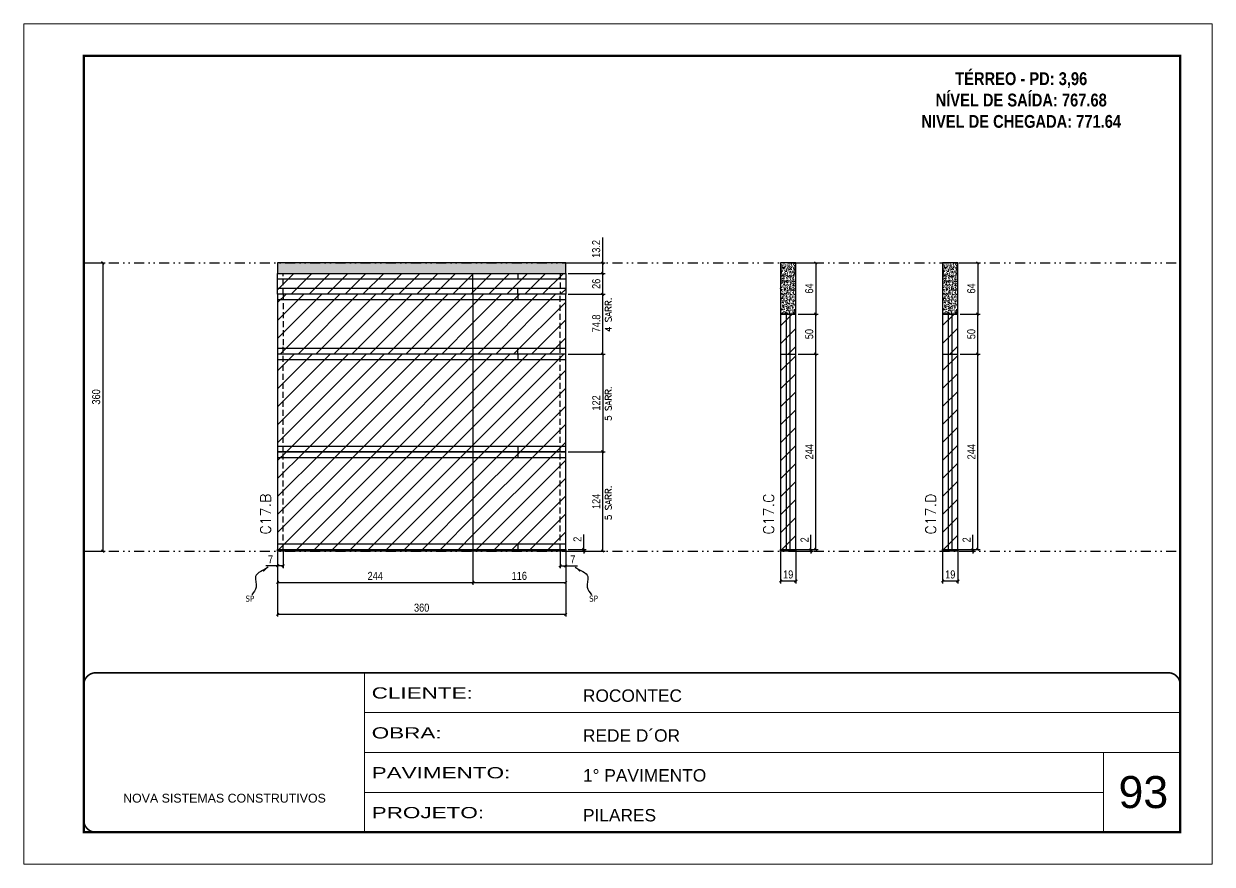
# Model space of a CAD drawing. Extents: x 2949 to 9203, y -16089 to 12527.
# Drawn here: x 2949 to 4434, y -14940 to -13890 of the extents above; entities that cross this region are included whole.
import ezdxf

# ---------------------------------------------------------------- set-up
doc = ezdxf.new("R2010")
doc.units = 0
for name, pattern in [('CONTINUO', [0]), ('DASHED', [0.75, 0.5, -0.25]), ('DIVIDE2', [0.625, 0.25, -0.125, 0, -0.125, 0, -0.125]), ('HIDDEN', [0.375, 0.25, -0.125])]:
    doc.linetypes.add(name, pattern=pattern)
for name, color, linetype, lineweight in [('CARIMBO', 255, 'Continuous', 9), ('Folhas', 255, 'Continuous', 9), ('Hachura', 251, 'Continuous', 9), ('SARRAFO DE PRESSAO', 251, 'DASHED', 9), ('Texto Seção', 7, 'Continuous', 15)]:
    doc.layers.add(name, color=color, linetype=linetype, lineweight=lineweight)
for name, color, linetype in [('COTA', 241, 'Continuous'), ('cotas', 4, 'Continuous'), ('NOMENCLATURA', 7, 'Continuous'), ('Nível', 160, 'Continuous'), ('Painéis', 200, 'Continuous'), ('SARR_2.2x7', 40, 'Continuous'), ('Sarrafo de Pressão', 42, 'HIDDEN'), ('texto', 7, 'Continuous')]:
    doc.layers.add(name, color=color, linetype=linetype)
doc.styles.add('ARIAL', font='arial.ttf')
doc.styles.add('COTA TECNICA', font='techl___.ttf', dxfattribs={"height": 10})
doc.styles.add('COTA TECNICA-50', font='techl___.ttf', dxfattribs={"height": 10})
doc.styles.add('REGUA-120', font='ROMANS.shx', dxfattribs={"height": 15})
doc.styles.add('ROMANC', font='techb___.ttf', dxfattribs={"height": 2.5})
doc.styles.add('ROMANS', font='romans.shx')
doc.styles.get("Standard").update_dxf_attribs({"font": 'arial.ttf'})
doc.styles.add('Tecnologia', font='')
doc.styles.get('Tecnologia').set_extended_font_data('Forgotten Futurist')
doc.dimstyles.new('COTA PAINEL-50', dxfattribs={"dimtxt": 10, "dimasz": 3, "dimexe": 3, "dimexo": 3, "dimgap": 3, "dimtad": 1, "dimdec": 1, "dimzin": 12, "dimdsep": 46, "dimtxsty": 'COTA TECNICA-50', "dimblk1": 'OBLIQUE', "dimblk2": 'OBLIQUE', "dimsah": 1, "dimcen": 0.9, "dimclrd": 4, "dimclre": 4, "dimclrt": 240, "dimadec": 1, "dimazin": 3, "dimtfac": 1, "dimtdec": 1, "dimtmove": 0, "dimatfit": 3, "dimfxl": 1, "dimtolj": 1, "dimtzin": 12, "dimarcsym": 0})
doc.dimstyles.new('PAINEL', dxfattribs={"dimtxt": 10, "dimasz": 3, "dimexe": 3, "dimexo": 3, "dimgap": 3, "dimtad": 1, "dimdec": 1, "dimzin": 12, "dimdsep": 46, "dimtxsty": 'COTA TECNICA', "dimblk1": 'OBLIQUE', "dimblk2": 'OBLIQUE', "dimsah": 1, "dimcen": 0.9, "dimclrd": 4, "dimclre": 4, "dimclrt": 240, "dimadec": 1, "dimazin": 3, "dimtfac": 1, "dimtdec": 1, "dimtmove": 0, "dimatfit": 3, "dimfxl": 1, "dimtolj": 1, "dimtzin": 12, "dimarcsym": 0})
doc.dimstyles.get("Standard").update_dxf_attribs({"dimtxt": 0.18, "dimasz": 0.18, "dimexe": 0.18, "dimexo": 0.0625, "dimgap": 0.09, "dimtad": 0, "dimtih": 1, "dimtoh": 1, "dimdec": 4, "dimzin": 0, "dimdsep": 46, "dimtxsty": 'Standard', "dimcen": 0.09, "dimadec": 0, "dimazin": 0, "dimtfac": 1, "dimtdec": 4, "dimtofl": 0, "dimtmove": 0, "dimatfit": 3, "dimfxl": 1, "dimtolj": 1, "dimtzin": 0, "dimarcsym": 0})
pattern_1 = [(45, (846.75, -3973.77), (-11.22532, 11.22532), [])]
pattern_2 = [(45, (-127656.967, -36496.372), (-11.2253202, 11.2253202), [])]

# ---------------------------------------------------------------- blocks, each defined once
blk = doc.blocks.new('9999999999')
at = {"color": 30, "linetype": 'CONTINUO'}
for p, q in [((98564.6, 34230.2), (98564.6, 34429.4)), ((98564.6, 34379.6), (99584, 34379.6)), ((98564.6, 34329.8), (99488, 34329.8)), ((99584, 34329.8), (99488, 34329.8)), ((99488, 34329.8), (99488, 34230.2)), ((98564.6, 34280), (99488, 34280))]:
    blk.add_line(p, q, dxfattribs=at)
at = {"color": 30, "linetype": 'CONTINUO', "const_width": 2}
blk.add_lwpolyline([(99584, 34230.2), (99584, 34414.4, 0.414214), (99569, 34429.4), (98229, 34429.4, 0.414214), (98214, 34414.4), (98214, 34245.2, 0.414214), (98229, 34230.2), (99584, 34230.2)], format="xyb", dxfattribs=at)
at = {"layer": 'Folhas'}
blk.add_lwpolyline([(98139, 34190.2), (99624, 34190.2), (99624, 35240.2), (98139, 35240.2)], close=True, dxfattribs=at)
at = {"layer": 'Folhas', "color": 30, "const_width": 3}
blk.add_lwpolyline([(98214, 34230.2), (99584, 34230.2), (99584, 35200.2), (98214, 35200.2)], close=True, dxfattribs=at)
at = {"color": 7, "linetype": 'Continuous', "ltscale": 5, "style": 'ARIAL'}
for s, height, p in [('ROCONTEC', 15.48, (98837.7, 34393.1)), ('REDE D´OR', 15.48, (98837.7, 34343.3)), ('1° PAVIMENTO', 15.483, (98837.7, 34293.5)), ('NOVA SISTEMAS CONSTRUTIVOS', 11.059, (98263.2, 34267.2)), ('PILARES', 15.48, (98837.7, 34243.7))]:
    blk.add_text(s, height=height, dxfattribs=at).set_placement(p)
at = {"layer": 'Folhas', "color": 7, "style": 'Tecnologia', "width": 1.5}
for s, p in [('CLIENTE:', (98573.7, 34397.2)), ('OBRA:', (98573.7, 34347.3)), ('PAVIMENTO:', (98573.7, 34297.5)), ('PROJETO:', (98573.7, 34247.7))]:
    blk.add_text(s, height=14, dxfattribs=at).set_placement(p)
blk = doc.blocks.new('_Oblique')
at = {"color": 0, "linetype": 'ByBlock', "lineweight": -2}
blk.add_line((-0.5, -0.5), (0.5, 0.5), dxfattribs=at)
blk = doc.blocks.new('*D3303')
at = {"layer": 'cotas', "color": 4, "linetype": 'ByBlock', "lineweight": -2, "transparency": 16777216}
for p, q in [((3027, -14189.2), (3050.8, -14189.2)), ((3047.8, -14189.2), (3047.8, -14549.2)), ((3027, -14549.2), (3050.8, -14549.2))]:
    blk.add_line(p, q, dxfattribs=at)
at = {"layer": 'Defpoints', "color": 0, "linetype": 'ByBlock', "transparency": 16777216}
for p in [(3024, -14189.2), (3024, -14549.2), (3047.8, -14549.2)]:
    blk.add_point(p, dxfattribs=at)
at = {"layer": 'cotas', "color": 4, "linetype": 'ByBlock', "lineweight": -2, "transparency": 16777216, "xscale": 3, "yscale": 3, "zscale": 3}
for p, rotation in [((3047.8, -14189.2), 90), ((3047.8, -14549.2), 270)]:
    blk.add_blockref('_Oblique', p, dxfattribs=dict(at, rotation=rotation))
at = {"layer": 'cotas', "color": 240, "linetype": 'ByBlock', "transparency": 16777216, "insert": (3039.5, -14356.7), "char_height": 10, "attachment_point": 5, "rotation": 90, "style": 'COTA TECNICA'}
blk.add_mtext('\\A1;360', dxfattribs=at)
blk = doc.blocks.new('*D3253')
at = {"layer": 'COTA', "color": 4, "lineweight": -2, "transparency": 16777216}
for p, q in [((3266.2, -14550.2), (3266.2, -14631.2)), ((3626.2, -14550.2), (3626.2, -14631.2)), ((3266.2, -14628.2), (3626.2, -14628.2))]:
    blk.add_line(p, q, dxfattribs=at)
at = {"layer": 'Defpoints', "color": 0, "transparency": 16777216}
for p in [(3266.2, -14547.2), (3626.2, -14547.2), (3626.2, -14628.2)]:
    blk.add_point(p, dxfattribs=at)
at = {"layer": 'COTA', "color": 4, "lineweight": -2, "transparency": 16777216, "xscale": 3, "yscale": 3, "zscale": 3, "rotation": 180}
blk.add_blockref('_Oblique', (3266.2, -14628.2), dxfattribs=at)
at = {"layer": 'COTA', "color": 4, "lineweight": -2, "transparency": 16777216, "xscale": 3, "yscale": 3, "zscale": 3}
blk.add_blockref('_Oblique', (3626.2, -14628.2), dxfattribs=at)
at = {"layer": 'COTA', "color": 240, "transparency": 16777216, "insert": (3446.2, -14620), "char_height": 10, "attachment_point": 5, "style": 'COTA TECNICA'}
blk.add_mtext('\\A1;360', dxfattribs=at)
blk = doc.blocks.new('*D3254')
at = {"layer": 'COTA', "color": 4, "lineweight": -2, "transparency": 16777216}
for p, q in [((3629.2, -14228.4), (3675.5, -14228.4)), ((3672.5, -14303.2), (3672.5, -14228.4)), ((3629.2, -14303.2), (3675.5, -14303.2))]:
    blk.add_line(p, q, dxfattribs=at)
at = {"layer": 'Defpoints', "color": 0, "transparency": 16777216}
for p in [(3626.2, -14228.4), (3672.5, -14228.4), (3626.2, -14303.2)]:
    blk.add_point(p, dxfattribs=at)
at = {"layer": 'COTA', "color": 4, "lineweight": -2, "transparency": 16777216, "xscale": 3, "yscale": 3, "zscale": 3}
for p, rotation in [((3672.5, -14228.4), 90), ((3672.5, -14303.2), 270)]:
    blk.add_blockref('_Oblique', p, dxfattribs=dict(at, rotation=rotation))
at = {"layer": 'COTA', "color": 240, "transparency": 16777216, "insert": (3664.4, -14264.9), "char_height": 10, "attachment_point": 5, "rotation": 90, "style": 'COTA TECNICA'}
blk.add_mtext('\\A1;74.8', dxfattribs=at)
blk = doc.blocks.new('*D3255')
at = {"layer": 'COTA', "color": 4, "lineweight": -2, "transparency": 16777216}
for p, q in [((3266.2, -14552.2), (3266.2, -14570.7)), ((3273.2, -14550.2), (3273.2, -14570.7)), ((3266.2, -14567.7), (3251.5, -14567.7)), ((3273.2, -14567.7), (3266.2, -14567.7))]:
    blk.add_line(p, q, dxfattribs=at)
at = {"layer": 'Defpoints', "color": 0, "transparency": 16777216}
for p in [(3266.2, -14549.2), (3273.2, -14547.2), (3266.2, -14567.7)]:
    blk.add_point(p, dxfattribs=at)
at = {"layer": 'COTA', "color": 4, "lineweight": -2, "transparency": 16777216, "xscale": 3, "yscale": 3, "zscale": 3, "rotation": 180}
blk.add_blockref('_Oblique', (3266.2, -14567.7), dxfattribs=at)
at = {"layer": 'COTA', "color": 4, "lineweight": -2, "transparency": 16777216, "xscale": 3, "yscale": 3, "zscale": 3}
blk.add_blockref('_Oblique', (3273.2, -14567.7), dxfattribs=at)
at = {"layer": 'COTA', "color": 240, "transparency": 16777216, "insert": (3257.4, -14559.6), "char_height": 10, "attachment_point": 5, "style": 'COTA TECNICA-50'}
blk.add_mtext('\\A1;7', dxfattribs=at)
blk = doc.blocks.new('*D3256')
at = {"layer": 'COTA', "color": 4, "lineweight": -2, "transparency": 16777216}
for p, q in [((3619.2, -14550.2), (3619.2, -14570.7)), ((3626.2, -14552.2), (3626.2, -14570.7)), ((3619.2, -14567.7), (3626.2, -14567.7)), ((3626.2, -14567.7), (3641, -14567.7))]:
    blk.add_line(p, q, dxfattribs=at)
at = {"layer": 'Defpoints', "color": 0, "transparency": 16777216}
for p in [(3619.2, -14547.2), (3626.2, -14549.2), (3626.2, -14567.7)]:
    blk.add_point(p, dxfattribs=at)
at = {"layer": 'COTA', "color": 4, "lineweight": -2, "transparency": 16777216, "xscale": 3, "yscale": 3, "zscale": 3, "rotation": 180}
blk.add_blockref('_Oblique', (3619.2, -14567.7), dxfattribs=at)
at = {"layer": 'COTA', "color": 4, "lineweight": -2, "transparency": 16777216, "xscale": 3, "yscale": 3, "zscale": 3}
blk.add_blockref('_Oblique', (3626.2, -14567.7), dxfattribs=at)
at = {"layer": 'COTA', "color": 240, "transparency": 16777216, "insert": (3635.1, -14559.6), "char_height": 10, "attachment_point": 5, "style": 'COTA TECNICA-50'}
blk.add_mtext('\\A1;7', dxfattribs=at)
blk = doc.blocks.new('*D3257')
at = {"layer": 'COTA', "color": 4, "lineweight": -2, "transparency": 16777216}
for p, q in [((3629.2, -14425.2), (3675.5, -14425.2)), ((3672.5, -14549.2), (3672.5, -14425.2)), ((3629.2, -14549.2), (3675.5, -14549.2))]:
    blk.add_line(p, q, dxfattribs=at)
at = {"layer": 'Defpoints', "color": 0, "transparency": 16777216}
for p in [(3626.2, -14425.2), (3672.5, -14425.2), (3626.2, -14549.2)]:
    blk.add_point(p, dxfattribs=at)
at = {"layer": 'COTA', "color": 4, "lineweight": -2, "transparency": 16777216, "xscale": 3, "yscale": 3, "zscale": 3}
for p, rotation in [((3672.5, -14425.2), 90), ((3672.5, -14549.2), 270)]:
    blk.add_blockref('_Oblique', p, dxfattribs=dict(at, rotation=rotation))
at = {"layer": 'COTA', "color": 240, "transparency": 16777216, "insert": (3664.4, -14487.2), "char_height": 10, "attachment_point": 5, "rotation": 90, "style": 'COTA TECNICA-50'}
blk.add_mtext('\\A1;124', dxfattribs=at)
blk = doc.blocks.new('*D3258')
at = {"layer": 'COTA', "color": 4, "lineweight": -2, "transparency": 16777216}
for p, q in [((3648.8, -14547.2), (3648.8, -14528.4)), ((3629.2, -14547.2), (3651.8, -14547.2)), ((3629.2, -14549.2), (3651.8, -14549.2)), ((3648.8, -14549.2), (3648.8, -14547.2)), ((3648.8, -14549.2), (3648.8, -14552.2))]:
    blk.add_line(p, q, dxfattribs=at)
at = {"layer": 'Defpoints', "color": 0, "transparency": 16777216}
for p in [(3626.2, -14547.2), (3626.2, -14549.2), (3648.8, -14549.2)]:
    blk.add_point(p, dxfattribs=at)
at = {"layer": 'COTA', "color": 4, "lineweight": -2, "transparency": 16777216, "xscale": 3, "yscale": 3, "zscale": 3}
for p, rotation in [((3648.8, -14547.2), 270), ((3648.8, -14549.2), 90)]:
    blk.add_blockref('_Oblique', p, dxfattribs=dict(at, rotation=rotation))
at = {"layer": 'COTA', "color": 240, "transparency": 16777216, "insert": (3640.8, -14534.5), "char_height": 10, "attachment_point": 5, "rotation": 90, "style": 'COTA TECNICA-50'}
blk.add_mtext('\\A1;2', dxfattribs=at)
blk = doc.blocks.new('*D3259')
at = {"layer": 'COTA', "color": 4, "linetype": 'ByBlock', "lineweight": -2, "transparency": 16777216}
for p, q in [((3629.2, -14303.2), (3675.5, -14303.2)), ((3672.5, -14303.2), (3672.5, -14425.2)), ((3629.2, -14425.2), (3675.5, -14425.2))]:
    blk.add_line(p, q, dxfattribs=at)
at = {"layer": 'Defpoints', "color": 0, "linetype": 'ByBlock', "transparency": 16777216}
for p in [(3626.2, -14303.2), (3626.2, -14425.2), (3672.5, -14425.2)]:
    blk.add_point(p, dxfattribs=at)
at = {"layer": 'COTA', "color": 4, "linetype": 'ByBlock', "lineweight": -2, "transparency": 16777216, "xscale": 3, "yscale": 3, "zscale": 3}
for p, rotation in [((3672.5, -14303.2), 90), ((3672.5, -14425.2), 270)]:
    blk.add_blockref('_Oblique', p, dxfattribs=dict(at, rotation=rotation))
at = {"layer": 'COTA', "color": 240, "linetype": 'ByBlock', "transparency": 16777216, "insert": (3664.4, -14364.2), "char_height": 10, "attachment_point": 5, "rotation": 90, "style": 'COTA TECNICA'}
blk.add_mtext('\\A1;122', dxfattribs=at)
blk = doc.blocks.new('*D3260')
at = {"layer": 'COTA', "color": 4, "linetype": 'ByBlock', "lineweight": -2, "transparency": 16777216}
for p, q in [((3266.2, -14552.2), (3266.2, -14591.4)), ((3510.2, -14550.2), (3510.2, -14591.4)), ((3266.2, -14588.4), (3510.2, -14588.4))]:
    blk.add_line(p, q, dxfattribs=at)
at = {"layer": 'Defpoints', "color": 0, "linetype": 'ByBlock', "transparency": 16777216}
for p in [(3266.2, -14549.2), (3510.2, -14547.2), (3510.2, -14588.4)]:
    blk.add_point(p, dxfattribs=at)
at = {"layer": 'COTA', "color": 4, "linetype": 'ByBlock', "lineweight": -2, "transparency": 16777216, "xscale": 3, "yscale": 3, "zscale": 3, "rotation": 180}
blk.add_blockref('_Oblique', (3266.2, -14588.4), dxfattribs=at)
at = {"layer": 'COTA', "color": 4, "linetype": 'ByBlock', "lineweight": -2, "transparency": 16777216, "xscale": 3, "yscale": 3, "zscale": 3}
blk.add_blockref('_Oblique', (3510.2, -14588.4), dxfattribs=at)
at = {"layer": 'COTA', "color": 240, "linetype": 'ByBlock', "transparency": 16777216, "insert": (3388.2, -14580.3), "char_height": 10, "attachment_point": 5, "style": 'COTA TECNICA'}
blk.add_mtext('\\A1;244', dxfattribs=at)
blk = doc.blocks.new('*D3261')
at = {"layer": 'COTA', "color": 4, "linetype": 'ByBlock', "lineweight": -2, "transparency": 16777216}
for p, q in [((3510.2, -14550.2), (3510.2, -14591.4)), ((3626.2, -14552.2), (3626.2, -14591.4)), ((3510.2, -14588.4), (3626.2, -14588.4))]:
    blk.add_line(p, q, dxfattribs=at)
at = {"layer": 'Defpoints', "color": 0, "linetype": 'ByBlock', "transparency": 16777216}
for p in [(3510.2, -14547.2), (3626.2, -14549.2), (3626.2, -14588.4)]:
    blk.add_point(p, dxfattribs=at)
at = {"layer": 'COTA', "color": 4, "linetype": 'ByBlock', "lineweight": -2, "transparency": 16777216, "xscale": 3, "yscale": 3, "zscale": 3, "rotation": 180}
blk.add_blockref('_Oblique', (3510.2, -14588.4), dxfattribs=at)
at = {"layer": 'COTA', "color": 4, "linetype": 'ByBlock', "lineweight": -2, "transparency": 16777216, "xscale": 3, "yscale": 3, "zscale": 3}
blk.add_blockref('_Oblique', (3626.2, -14588.4), dxfattribs=at)
at = {"layer": 'COTA', "color": 240, "linetype": 'ByBlock', "transparency": 16777216, "insert": (3568.2, -14580.3), "char_height": 10, "attachment_point": 5, "style": 'COTA TECNICA'}
blk.add_mtext('\\A1;116', dxfattribs=at)
blk = doc.blocks.new('*D3262')
at = {"layer": 'COTA', "color": 4, "lineweight": -2, "transparency": 16777216}
for p, q in [((3894.7, -14550.2), (3894.7, -14589.6)), ((3913.7, -14550.2), (3913.7, -14589.6)), ((3894.7, -14586.6), (3913.7, -14586.6))]:
    blk.add_line(p, q, dxfattribs=at)
at = {"layer": 'Defpoints', "color": 0, "transparency": 16777216}
for p in [(3894.7, -14547.2), (3913.7, -14547.2), (3913.7, -14586.6)]:
    blk.add_point(p, dxfattribs=at)
at = {"layer": 'COTA', "color": 4, "lineweight": -2, "transparency": 16777216, "xscale": 3, "yscale": 3, "zscale": 3, "rotation": 180}
blk.add_blockref('_Oblique', (3894.7, -14586.6), dxfattribs=at)
at = {"layer": 'COTA', "color": 4, "lineweight": -2, "transparency": 16777216, "xscale": 3, "yscale": 3, "zscale": 3}
blk.add_blockref('_Oblique', (3913.7, -14586.6), dxfattribs=at)
at = {"layer": 'COTA', "color": 240, "transparency": 16777216, "insert": (3904.2, -14578.5), "char_height": 10, "attachment_point": 5, "style": 'COTA TECNICA'}
blk.add_mtext('\\A1;19', dxfattribs=at)
blk = doc.blocks.new('*D3263')
at = {"layer": 'COTA', "color": 4, "lineweight": -2, "transparency": 16777216}
for p, q in [((3932.6, -14547.2), (3932.6, -14529.1)), ((3916.7, -14547.2), (3935.6, -14547.2)), ((3916.7, -14549.2), (3935.6, -14549.2)), ((3932.6, -14549.2), (3932.6, -14547.2)), ((3932.6, -14549.2), (3932.6, -14552.2))]:
    blk.add_line(p, q, dxfattribs=at)
at = {"layer": 'Defpoints', "color": 0, "transparency": 16777216}
for p in [(3913.7, -14547.2), (3913.7, -14549.2), (3932.6, -14547.2)]:
    blk.add_point(p, dxfattribs=at)
at = {"layer": 'COTA', "color": 4, "lineweight": -2, "transparency": 16777216, "xscale": 3, "yscale": 3, "zscale": 3}
for p, rotation in [((3932.6, -14547.2), 270), ((3932.6, -14549.2), 90)]:
    blk.add_blockref('_Oblique', p, dxfattribs=dict(at, rotation=rotation))
at = {"layer": 'COTA', "color": 240, "transparency": 16777216, "insert": (3924.6, -14535.2), "char_height": 10, "attachment_point": 5, "rotation": 90, "style": 'COTA TECNICA-50'}
blk.add_mtext('\\A1;2', dxfattribs=at)
blk = doc.blocks.new('*D3304')
at = {"layer": 'COTA', "color": 4, "linetype": 'ByBlock', "lineweight": -2, "transparency": 16777216}
for p, q in [((3916.7, -14189.2), (3941.6, -14189.2)), ((3938.6, -14189.2), (3938.6, -14253.2)), ((3916.7, -14253.2), (3941.6, -14253.2))]:
    blk.add_line(p, q, dxfattribs=at)
at = {"layer": 'Defpoints', "color": 0, "linetype": 'ByBlock', "transparency": 16777216}
for p in [(3913.7, -14189.2), (3913.7, -14253.2), (3938.6, -14253.2)]:
    blk.add_point(p, dxfattribs=at)
at = {"layer": 'COTA', "color": 4, "linetype": 'ByBlock', "lineweight": -2, "transparency": 16777216, "xscale": 3, "yscale": 3, "zscale": 3}
for p, rotation in [((3938.6, -14189.2), 90), ((3938.6, -14253.2), 270)]:
    blk.add_blockref('_Oblique', p, dxfattribs=dict(at, rotation=rotation))
at = {"layer": 'COTA', "color": 240, "linetype": 'ByBlock', "transparency": 16777216, "insert": (3930.5, -14221.2), "char_height": 10, "attachment_point": 5, "rotation": 90, "style": 'COTA TECNICA'}
blk.add_mtext('\\A1;64', dxfattribs=at)
blk = doc.blocks.new('*D3305')
at = {"layer": 'COTA', "color": 4, "linetype": 'ByBlock', "lineweight": -2, "transparency": 16777216}
for p, q in [((3916.7, -14303.2), (3941.6, -14303.2)), ((3938.6, -14547.2), (3938.6, -14303.2)), ((3897.7, -14547.2), (3941.6, -14547.2))]:
    blk.add_line(p, q, dxfattribs=at)
at = {"layer": 'Defpoints', "color": 0, "linetype": 'ByBlock', "transparency": 16777216}
for p in [(3913.7, -14303.2), (3938.6, -14303.2), (3894.7, -14547.2)]:
    blk.add_point(p, dxfattribs=at)
at = {"layer": 'COTA', "color": 4, "linetype": 'ByBlock', "lineweight": -2, "transparency": 16777216, "xscale": 3, "yscale": 3, "zscale": 3}
for p, rotation in [((3938.6, -14303.2), 90), ((3938.6, -14547.2), 270)]:
    blk.add_blockref('_Oblique', p, dxfattribs=dict(at, rotation=rotation))
at = {"layer": 'COTA', "color": 240, "linetype": 'ByBlock', "transparency": 16777216, "insert": (3930.6, -14425.2), "char_height": 10, "attachment_point": 5, "rotation": 90, "style": 'COTA TECNICA'}
blk.add_mtext('\\A1;244', dxfattribs=at)
blk = doc.blocks.new('*D3306')
at = {"layer": 'COTA', "color": 4, "linetype": 'ByBlock', "lineweight": -2, "transparency": 16777216}
for p, q in [((3916.7, -14253.2), (3941.6, -14253.2)), ((3938.6, -14303.2), (3938.6, -14253.2)), ((3916.7, -14303.2), (3941.6, -14303.2))]:
    blk.add_line(p, q, dxfattribs=at)
at = {"layer": 'Defpoints', "color": 0, "linetype": 'ByBlock', "transparency": 16777216}
for p in [(3913.7, -14253.2), (3938.6, -14253.2), (3913.7, -14303.2)]:
    blk.add_point(p, dxfattribs=at)
at = {"layer": 'COTA', "color": 4, "linetype": 'ByBlock', "lineweight": -2, "transparency": 16777216, "xscale": 3, "yscale": 3, "zscale": 3}
for p, rotation in [((3938.6, -14253.2), 90), ((3938.6, -14303.2), 270)]:
    blk.add_blockref('_Oblique', p, dxfattribs=dict(at, rotation=rotation))
at = {"layer": 'COTA', "color": 240, "linetype": 'ByBlock', "transparency": 16777216, "insert": (3930.5, -14278.2), "char_height": 10, "attachment_point": 5, "rotation": 90, "style": 'COTA TECNICA'}
blk.add_mtext('\\A1;50', dxfattribs=at)
blk = doc.blocks.new('*D3264')
at = {"layer": 'COTA', "color": 4, "lineweight": -2, "transparency": 16777216}
for p, q in [((4097.2, -14550.2), (4097.2, -14589.6)), ((4116.2, -14550.2), (4116.2, -14589.6)), ((4097.2, -14586.6), (4116.2, -14586.6))]:
    blk.add_line(p, q, dxfattribs=at)
at = {"layer": 'Defpoints', "color": 0, "transparency": 16777216}
for p in [(4097.2, -14547.2), (4116.2, -14547.2), (4116.2, -14586.6)]:
    blk.add_point(p, dxfattribs=at)
at = {"layer": 'COTA', "color": 4, "lineweight": -2, "transparency": 16777216, "xscale": 3, "yscale": 3, "zscale": 3, "rotation": 180}
blk.add_blockref('_Oblique', (4097.2, -14586.6), dxfattribs=at)
at = {"layer": 'COTA', "color": 4, "lineweight": -2, "transparency": 16777216, "xscale": 3, "yscale": 3, "zscale": 3}
blk.add_blockref('_Oblique', (4116.2, -14586.6), dxfattribs=at)
at = {"layer": 'COTA', "color": 240, "transparency": 16777216, "insert": (4106.7, -14578.5), "char_height": 10, "attachment_point": 5, "style": 'COTA TECNICA'}
blk.add_mtext('\\A1;19', dxfattribs=at)
blk = doc.blocks.new('*D3265')
at = {"layer": 'COTA', "color": 4, "lineweight": -2, "transparency": 16777216}
for p, q in [((4135.1, -14547.2), (4135.1, -14529.1)), ((4119.2, -14547.2), (4138.1, -14547.2)), ((4119.2, -14549.2), (4138.1, -14549.2)), ((4135.1, -14549.2), (4135.1, -14547.2)), ((4135.1, -14549.2), (4135.1, -14552.2))]:
    blk.add_line(p, q, dxfattribs=at)
at = {"layer": 'Defpoints', "color": 0, "transparency": 16777216}
for p in [(4116.2, -14547.2), (4116.2, -14549.2), (4135.1, -14547.2)]:
    blk.add_point(p, dxfattribs=at)
at = {"layer": 'COTA', "color": 4, "lineweight": -2, "transparency": 16777216, "xscale": 3, "yscale": 3, "zscale": 3}
for p, rotation in [((4135.1, -14547.2), 270), ((4135.1, -14549.2), 90)]:
    blk.add_blockref('_Oblique', p, dxfattribs=dict(at, rotation=rotation))
at = {"layer": 'COTA', "color": 240, "transparency": 16777216, "insert": (4127.1, -14535.2), "char_height": 10, "attachment_point": 5, "rotation": 90, "style": 'COTA TECNICA-50'}
blk.add_mtext('\\A1;2', dxfattribs=at)
blk = doc.blocks.new('*D3307')
at = {"layer": 'COTA', "color": 4, "linetype": 'ByBlock', "lineweight": -2, "transparency": 16777216}
for p, q in [((4119.2, -14189.2), (4144.1, -14189.2)), ((4141.1, -14189.2), (4141.1, -14253.2)), ((4119.2, -14253.2), (4144.1, -14253.2))]:
    blk.add_line(p, q, dxfattribs=at)
at = {"layer": 'Defpoints', "color": 0, "linetype": 'ByBlock', "transparency": 16777216}
for p in [(4116.2, -14189.2), (4116.2, -14253.2), (4141.1, -14253.2)]:
    blk.add_point(p, dxfattribs=at)
at = {"layer": 'COTA', "color": 4, "linetype": 'ByBlock', "lineweight": -2, "transparency": 16777216, "xscale": 3, "yscale": 3, "zscale": 3}
for p, rotation in [((4141.1, -14189.2), 90), ((4141.1, -14253.2), 270)]:
    blk.add_blockref('_Oblique', p, dxfattribs=dict(at, rotation=rotation))
at = {"layer": 'COTA', "color": 240, "linetype": 'ByBlock', "transparency": 16777216, "insert": (4133, -14221.2), "char_height": 10, "attachment_point": 5, "rotation": 90, "style": 'COTA TECNICA'}
blk.add_mtext('\\A1;64', dxfattribs=at)
blk = doc.blocks.new('*D3308')
at = {"layer": 'COTA', "color": 4, "linetype": 'ByBlock', "lineweight": -2, "transparency": 16777216}
for p, q in [((4119.2, -14303.2), (4144.1, -14303.2)), ((4141.1, -14547.2), (4141.1, -14303.2)), ((4100.2, -14547.2), (4144.1, -14547.2))]:
    blk.add_line(p, q, dxfattribs=at)
at = {"layer": 'Defpoints', "color": 0, "linetype": 'ByBlock', "transparency": 16777216}
for p in [(4116.2, -14303.2), (4141.1, -14303.2), (4097.2, -14547.2)]:
    blk.add_point(p, dxfattribs=at)
at = {"layer": 'COTA', "color": 4, "linetype": 'ByBlock', "lineweight": -2, "transparency": 16777216, "xscale": 3, "yscale": 3, "zscale": 3}
for p, rotation in [((4141.1, -14303.2), 90), ((4141.1, -14547.2), 270)]:
    blk.add_blockref('_Oblique', p, dxfattribs=dict(at, rotation=rotation))
at = {"layer": 'COTA', "color": 240, "linetype": 'ByBlock', "transparency": 16777216, "insert": (4133.1, -14425.2), "char_height": 10, "attachment_point": 5, "rotation": 90, "style": 'COTA TECNICA'}
blk.add_mtext('\\A1;244', dxfattribs=at)
blk = doc.blocks.new('*D3309')
at = {"layer": 'COTA', "color": 4, "linetype": 'ByBlock', "lineweight": -2, "transparency": 16777216}
for p, q in [((4119.2, -14253.2), (4144.1, -14253.2)), ((4141.1, -14303.2), (4141.1, -14253.2)), ((4119.2, -14303.2), (4144.1, -14303.2))]:
    blk.add_line(p, q, dxfattribs=at)
at = {"layer": 'Defpoints', "color": 0, "linetype": 'ByBlock', "transparency": 16777216}
for p in [(4116.2, -14253.2), (4141.1, -14253.2), (4116.2, -14303.2)]:
    blk.add_point(p, dxfattribs=at)
at = {"layer": 'COTA', "color": 4, "linetype": 'ByBlock', "lineweight": -2, "transparency": 16777216, "xscale": 3, "yscale": 3, "zscale": 3}
for p, rotation in [((4141.1, -14253.2), 90), ((4141.1, -14303.2), 270)]:
    blk.add_blockref('_Oblique', p, dxfattribs=dict(at, rotation=rotation))
at = {"layer": 'COTA', "color": 240, "linetype": 'ByBlock', "transparency": 16777216, "insert": (4133, -14278.2), "char_height": 10, "attachment_point": 5, "rotation": 90, "style": 'COTA TECNICA'}
blk.add_mtext('\\A1;50', dxfattribs=at)
blk = doc.blocks.new('*D3317')
at = {"layer": 'COTA', "color": 4, "linetype": 'ByBlock', "lineweight": -2, "transparency": 16777216}
for p, q in [((3672.5, -14189.2), (3672.5, -14157.5)), ((3629.2, -14189.2), (3675.5, -14189.2)), ((3672.5, -14202.4), (3672.5, -14189.2)), ((3629.2, -14202.4), (3675.5, -14202.4))]:
    blk.add_line(p, q, dxfattribs=at)
at = {"layer": 'Defpoints', "color": 0, "linetype": 'ByBlock', "transparency": 16777216}
for p in [(3626.2, -14189.2), (3672.5, -14189.2), (3626.2, -14202.4)]:
    blk.add_point(p, dxfattribs=at)
at = {"layer": 'COTA', "color": 4, "linetype": 'ByBlock', "lineweight": -2, "transparency": 16777216, "xscale": 3, "yscale": 3, "zscale": 3}
for p, rotation in [((3672.5, -14189.2), 90), ((3672.5, -14202.4), 270)]:
    blk.add_blockref('_Oblique', p, dxfattribs=dict(at, rotation=rotation))
at = {"layer": 'COTA', "color": 240, "linetype": 'ByBlock', "transparency": 16777216, "insert": (3664.3, -14171.8), "char_height": 10, "attachment_point": 5, "rotation": 90, "style": 'COTA TECNICA'}
blk.add_mtext('\\A1;13.2', dxfattribs=at)
blk = doc.blocks.new('*D3280')
at = {"layer": 'COTA', "color": 4, "lineweight": -2, "transparency": 16777216}
for p, q in [((3629.2, -14202.4), (3675.5, -14202.4)), ((3672.5, -14228.4), (3672.5, -14202.4)), ((3629.2, -14228.4), (3675.5, -14228.4))]:
    blk.add_line(p, q, dxfattribs=at)
at = {"layer": 'Defpoints', "color": 0, "transparency": 16777216}
for p in [(3626.2, -14202.4), (3672.5, -14202.4), (3626.2, -14228.4)]:
    blk.add_point(p, dxfattribs=at)
at = {"layer": 'COTA', "color": 4, "lineweight": -2, "transparency": 16777216, "xscale": 3, "yscale": 3, "zscale": 3}
for p, rotation in [((3672.5, -14202.4), 90), ((3672.5, -14228.4), 270)]:
    blk.add_blockref('_Oblique', p, dxfattribs=dict(at, rotation=rotation))
at = {"layer": 'COTA', "color": 240, "transparency": 16777216, "insert": (3664.4, -14215.4), "char_height": 10, "attachment_point": 5, "rotation": 90, "style": 'COTA TECNICA'}
blk.add_mtext('\\A1;26', dxfattribs=at)

msp = doc.modelspace()

# ---------------------------------------------------------------- hatches: boundary and pattern name
at = {"layer": 'COTA', "linetype": 'ByBlock'}
h = msp.add_hatch(dxfattribs=at)
h.set_pattern_fill('AR-CONC', color=256, scale=0.03)
h.set_pattern_definition([(50, (-127656.9665, -36474.372), (5.46554007, -0.47817257), [0.5715, -6.2865]), (355, (-127656.9665, -36474.372), (-1.05730264, 5.73170536), [0.4572, -5.02921753]), (100.4514447, (-127656.511, -36474.4117), (4.40823741, 5.25353256), [0.48570026, -5.34270734]), (46.1842, (-127656.9665, -36472.848), (8.13237123, -1.26126984), [0.85725, -9.42975]), (96.6355576, (-127656.289, -36472.953), (7.122124, 7.42278374), [0.7285507, -8.01406824]), (351.184151, (-127656.9665, -36472.848), (7.122124, 7.42278374), [0.685799, -7.54379196]), (21, (-127656.2045, -36473.229), (4.54843174, -3.06795595), [0.5715, -6.2865]), (326, (-127656.2045, -36473.229), (1.85406085, 5.52563898), [0.4572, -5.0292]), (71.451445, (-127655.8255, -36473.4845), (6.40249258, 2.45768307), [0.48570026, -5.34269813]), (37.5, (-127656.9665, -36474.3718), (0.092658098, 2.536651166), [0, -4.96824, 0, -5.1054, 0, -5.04825]), (7.5, (-127656.9665, -36474.3718), (2.004589875, 3.005417245), [0, -2.91084, 0, -4.85394, 0, -1.92405]), (327.5, (-127658.6658, -36474.3718), (4.067717855, -0.17186232), [0, -1.905, 0, -5.9436, 0, -7.8867]), (317.5, (-127659.4278, -36474.3718), (4.44387544, 0.76279473), [0, -2.4765, 0, -3.94716, 0, -5.6007])])
h.paths.add_polyline_path([(3266.25, -14189.21), (3266.25, -14202.41), (3626.25, -14202.41), (3626.25, -14189.21)])
h = msp.add_hatch(dxfattribs=at)
h.set_pattern_fill('AR-CONC', color=256, scale=0.03)
h.set_pattern_definition([(50, (-129255.4665, -47968.123), (5.46554007, -0.47817257), [0.5715, -6.2865]), (355, (-129255.4665, -47968.123), (-1.05730264, 5.73170536), [0.4572, -5.02921753]), (100.4514447, (-129255.011, -47968.1627), (4.40823741, 5.25353256), [0.48570026, -5.34270734]), (46.1842, (-129255.4665, -47966.599), (8.13237123, -1.26126984), [0.85725, -9.42975]), (96.6355576, (-129254.789, -47966.704), (7.122124, 7.42278374), [0.7285507, -8.01406824]), (351.184151, (-129255.4665, -47966.599), (7.122124, 7.42278374), [0.685799, -7.54379196]), (21, (-129254.7045, -47966.98), (4.54843174, -3.06795595), [0.5715, -6.2865]), (326, (-129254.7045, -47966.98), (1.85406085, 5.52563898), [0.4572, -5.0292]), (71.451445, (-129254.3255, -47967.2356), (6.40249258, 2.45768307), [0.48570026, -5.34269813]), (37.5, (-129255.4665, -47968.1229), (0.092658098, 2.536651166), [0, -4.96824, 0, -5.1054, 0, -5.04825]), (7.5, (-129255.4665, -47968.123), (2.004589875, 3.005417245), [0, -2.91084, 0, -4.85394, 0, -1.92405]), (327.5, (-129257.1658, -47968.1229), (4.067717855, -0.17186232), [0, -1.905, 0, -5.9436, 0, -7.8867]), (317.5, (-129257.9278, -47968.123), (4.44387544, 0.76279473), [0, -2.4765, 0, -3.94716, 0, -5.6007])])
h.paths.add_polyline_path([(3913.65, -14189.21), (3894.65, -14189.21), (3894.65, -14253.21), (3913.65, -14253.21)])
h = msp.add_hatch(dxfattribs=at)
h.set_pattern_fill('AR-CONC', color=256, scale=0.03)
h.set_pattern_definition([(50, (-129052.9586, -47968.123), (5.46554007, -0.47817257), [0.5715, -6.2865]), (355, (-129052.9586, -47968.123), (-1.05730264, 5.73170536), [0.4572, -5.02921753]), (100.4514447, (-129052.503, -47968.1627), (4.40823741, 5.25353256), [0.48570026, -5.34270734]), (46.1842, (-129052.9586, -47966.599), (8.13237123, -1.26126984), [0.85725, -9.42975]), (96.6355576, (-129052.281, -47966.704), (7.122124, 7.42278374), [0.7285507, -8.01406824]), (351.184151, (-129052.9586, -47966.599), (7.122124, 7.42278374), [0.685799, -7.54379196]), (21, (-129052.1966, -47966.98), (4.54843174, -3.06795595), [0.5715, -6.2865]), (326, (-129052.1966, -47966.98), (1.85406085, 5.52563898), [0.4572, -5.0292]), (71.451445, (-129051.8175, -47967.2356), (6.40249258, 2.45768307), [0.48570026, -5.34269813]), (37.5, (-129052.9586, -47968.1229), (0.092658098, 2.536651166), [0, -4.96824, 0, -5.1054, 0, -5.04825]), (7.5, (-129052.9586, -47968.123), (2.004589875, 3.005417245), [0, -2.91084, 0, -4.85394, 0, -1.92405]), (327.5, (-129054.6578, -47968.1229), (4.067717855, -0.17186232), [0, -1.905, 0, -5.9436, 0, -7.8867]), (317.5, (-129055.42, -47968.123), (4.44387544, 0.76279473), [0, -2.4765, 0, -3.94716, 0, -5.6007])])
h.paths.add_polyline_path([(4116.16, -14189.21), (4097.16, -14189.21), (4097.16, -14253.21), (4116.16, -14253.21)])
at = {"layer": 'Hachura'}
h = msp.add_hatch(dxfattribs=at)
h.set_pattern_fill('ANSI31', color=256, scale=5)
h.paths.add_polyline_path([(3510.25, -14202.41), (3266.25, -14202.41), (3266.25, -14228.41), (3510.25, -14228.41)])
h = msp.add_hatch(dxfattribs=at)
h.set_pattern_fill('ANSI31', color=256, scale=5)
h.paths.add_polyline_path([(3626.25, -14202.41), (3510.25, -14202.41), (3510.25, -14228.41), (3626.25, -14228.41)])
at = {"layer": 'Hachura', "linetype": 'ByBlock'}
h = msp.add_hatch(dxfattribs=at)
h.set_pattern_fill('ANSI31', color=256, scale=5)
h.set_pattern_definition(pattern_1)
h.paths.add_polyline_path([(3510.25, -14303.21), (3510.25, -14228.41), (3266.25, -14228.41), (3266.25, -14294.21), (3266.25, -14303.21)])
h = msp.add_hatch(dxfattribs=at)
h.set_pattern_fill('ANSI31', color=256, scale=5)
h.set_pattern_definition(pattern_1)
h.paths.add_polyline_path([(3510.25, -14228.41), (3510.25, -14303.21), (3626.25, -14303.21), (3626.25, -14294.21), (3626.25, -14228.41)])
at = {"layer": 'Hachura'}
h = msp.add_hatch(dxfattribs=at)
h.set_pattern_fill('ANSI31', color=256, scale=5)
h.paths.add_polyline_path([(3913.65, -14263.21), (3913.65, -14253.21), (3894.65, -14253.21), (3894.65, -14263.21), (3894.65, -14303.21), (3913.65, -14303.21)])
h = msp.add_hatch(dxfattribs=at)
h.set_pattern_fill('ANSI31', color=256, scale=5)
h.paths.add_polyline_path([(4116.16, -14263.21), (4116.16, -14253.21), (4097.16, -14253.21), (4097.16, -14263.21), (4097.16, -14303.21), (4116.16, -14303.21)])
at = {"layer": 'Hachura', "linetype": 'ByBlock'}
h = msp.add_hatch(dxfattribs=at)
h.set_pattern_fill('ANSI31', color=256, scale=5)
h.set_pattern_definition(pattern_2)
h.paths.add_polyline_path([(3510.25, -14425.21), (3510.25, -14303.21), (3266.25, -14303.21), (3266.25, -14425.21)])
h = msp.add_hatch(dxfattribs=at)
h.set_pattern_fill('ANSI31', color=256, scale=5)
h.set_pattern_definition(pattern_2)
h.paths.add_polyline_path([(3510.25, -14303.21), (3510.25, -14425.21), (3626.25, -14425.21), (3626.25, -14303.21)])
h = msp.add_hatch(dxfattribs=at)
h.set_pattern_fill('ANSI31', color=256, scale=5)
h.set_pattern_definition(pattern_2)
h.paths.add_polyline_path([(3913.65, -14303.21), (3894.65, -14303.21), (3894.65, -14547.21), (3913.65, -14547.21)])
h = msp.add_hatch(dxfattribs=at)
h.set_pattern_fill('ANSI31', color=256, scale=5)
h.set_pattern_definition(pattern_2)
h.paths.add_polyline_path([(4116.16, -14303.21), (4097.16, -14303.21), (4097.16, -14547.21), (4116.16, -14547.21)])
h = msp.add_hatch(dxfattribs=at)
h.set_pattern_fill('ANSI31', color=256, scale=5)
h.set_pattern_definition(pattern_2)
h.paths.add_polyline_path([(3510.25, -14547.21), (3510.25, -14425.21), (3266.25, -14425.21), (3266.25, -14547.21)])
h = msp.add_hatch(dxfattribs=at)
h.set_pattern_fill('ANSI31', color=256, scale=5)
h.set_pattern_definition(pattern_2)
h.paths.add_polyline_path([(3626.25, -14425.21), (3510.25, -14425.21), (3510.25, -14547.21), (3626.25, -14547.21)])

# ---------------------------------------------------------------- linework, layer by layer
at = {"layer": 'COTA', "linetype": 'ByBlock'}
for points in [[(3266.25, -14202.41), (3626.25, -14202.41), (3626.25, -14189.21), (3266.25, -14189.21)], [(3894.65, -14253.21), (3913.65, -14253.21), (3913.65, -14189.21), (3894.65, -14189.21)], [(4097.16, -14253.21), (4116.16, -14253.21), (4116.16, -14189.21), (4097.16, -14189.21)]]:
    msp.add_lwpolyline(points, close=True, dxfattribs=at)
at = {"layer": 'Nível', "color": 4, "linetype": 'DIVIDE2', "ltscale": 50}
for p, q in [((3024.03, -14189.21), (4394.03, -14189.21)), ((3024.03, -14549.21), (4394.03, -14549.21))]:
    msp.add_line(p, q, dxfattribs=at)
at = {"layer": 'Painéis'}
for p, q in [((3266.25, -14202.41), (3626.25, -14202.41)), ((3266.25, -14228.41), (3266.25, -14202.41)), ((3510.25, -14228.41), (3510.25, -14202.41)), ((3626.25, -14202.41), (3626.25, -14228.41)), ((3626.25, -14228.41), (3266.25, -14228.41)), ((3266.25, -14228.41), (3266.25, -14294.21)), ((3626.25, -14228.41), (3266.25, -14228.41)), ((3626.25, -14228.41), (3266.25, -14228.41)), ((3510.25, -14228.41), (3510.25, -14425.21)), ((3626.25, -14294.21), (3626.25, -14228.41)), ((3913.65, -14253.21), (3894.65, -14253.21)), ((3894.65, -14253.21), (3894.65, -14263.21)), ((3913.65, -14263.21), (3913.65, -14253.21)), ((4116.16, -14253.21), (4097.16, -14253.21)), ((4097.16, -14253.21), (4097.16, -14263.21)), ((4116.16, -14263.21), (4116.16, -14253.21)), ((3894.65, -14263.21), (3894.65, -14547.21)), ((3913.65, -14547.21), (3913.65, -14263.21)), ((4097.16, -14263.21), (4097.16, -14547.21)), ((4116.16, -14547.21), (4116.16, -14263.21)), ((3266.25, -14294.21), (3266.25, -14425.21)), ((3626.25, -14425.21), (3626.25, -14294.21)), ((3626.25, -14303.21), (3266.25, -14303.21)), ((3894.65, -14303.21), (3913.65, -14303.21)), ((4097.16, -14303.21), (4116.16, -14303.21)), ((3626.25, -14425.21), (3266.25, -14425.21)), ((3266.25, -14425.21), (3266.25, -14547.21)), ((3266.25, -14425.21), (3626.25, -14425.21)), ((3510.25, -14425.21), (3510.25, -14549.21)), ((3626.25, -14547.21), (3626.25, -14425.21)), ((3266.25, -14547.21), (3626.25, -14547.21)), ((3266.25, -14547.21), (3626.25, -14547.21)), ((3266.25, -14549.21), (3266.25, -14547.21)), ((3626.25, -14549.21), (3266.25, -14549.21)), ((3626.25, -14547.21), (3626.25, -14549.21)), ((3894.65, -14547.21), (3913.65, -14547.21)), ((4097.16, -14547.21), (4116.16, -14547.21))]:
    msp.add_line(p, q, dxfattribs=at)
for points in [[(3894.65, -14547.21), (3913.65, -14547.21), (3913.65, -14549.21), (3894.65, -14549.21)], [(4097.16, -14547.21), (4116.16, -14547.21), (4116.16, -14549.21), (4097.16, -14549.21)]]:
    msp.add_lwpolyline(points, close=True, dxfattribs=at)
at = {"layer": 'SARR_2.2x7'}
for p, q in [((3566.25, -14209.41), (3266.25, -14209.41)), ((3566.25, -14202.41), (3566.25, -14209.41)), ((3626.25, -14209.41), (3566.25, -14209.41)), ((3566.25, -14221.41), (3266.25, -14221.41)), ((3626.25, -14221.41), (3566.25, -14221.41)), ((3566.25, -14228.41), (3566.25, -14221.41)), ((3566.25, -14235.41), (3266.25, -14235.41)), ((3566.25, -14228.41), (3566.25, -14235.41)), ((3626.25, -14235.41), (3566.25, -14235.41)), ((3901.65, -14253.21), (3901.65, -14547.21)), ((3906.65, -14547.21), (3906.65, -14253.21)), ((4104.16, -14253.21), (4104.16, -14547.21)), ((4109.16, -14547.21), (4109.16, -14253.21)), ((3566.25, -14296.21), (3266.25, -14296.21)), ((3626.25, -14296.21), (3566.25, -14296.21)), ((3566.25, -14303.21), (3566.25, -14296.21)), ((3566.25, -14310.21), (3266.25, -14310.21)), ((3566.25, -14303.21), (3566.25, -14310.21)), ((3626.25, -14310.21), (3566.25, -14310.21)), ((3266.25, -14418.21), (3566.25, -14418.21)), ((3566.25, -14418.21), (3626.25, -14418.21)), ((3566.25, -14418.21), (3566.25, -14425.21)), ((3266.25, -14432.21), (3566.25, -14432.21)), ((3566.25, -14425.21), (3566.25, -14432.21)), ((3566.25, -14432.21), (3626.25, -14432.21)), ((3266.25, -14540.21), (3566.25, -14540.21)), ((3566.25, -14540.21), (3626.25, -14540.21)), ((3566.25, -14540.21), (3566.25, -14547.21))]:
    msp.add_line(p, q, dxfattribs=at)
at = {"layer": 'Sarrafo de Pressão', "ltscale": 30}
for p, q in [((3273.25, -14228.41), (3273.25, -14202.41)), ((3619.25, -14202.41), (3619.25, -14228.41)), ((3273.25, -14228.41), (3273.25, -14294.21)), ((3619.25, -14294.21), (3619.25, -14228.41)), ((3273.25, -14425.21), (3273.25, -14294.21)), ((3619.25, -14425.21), (3619.25, -14294.21)), ((3273.25, -14547.21), (3273.25, -14425.21)), ((3619.25, -14547.21), (3619.25, -14425.21))]:
    msp.add_line(p, q, dxfattribs=at)

# ---------------------------------------------------------------- block references
at = {"layer": 'SARRAFO DE PRESSAO', "color": 6, "linetype": 'ByBlock'}
msp.add_blockref('9999999999', (-95189.94, -49130.7), dxfattribs=at)

# ---------------------------------------------------------------- texts
at = {"layer": 'CARIMBO', "style": 'ARIAL'}
msp.add_text('93', height=40, dxfattribs=at).set_placement((4316.89, -14870.35))
at = {"layer": 'NOMENCLATURA', "color": 2, "insert": (4195.36, -13924.43), "char_height": 16, "attachment_point": 2, "style": 'ROMANC'}
msp.add_mtext_dynamic_manual_height_columns('\\PTÉRREO - PD: 3,96\\PNÍVEL DE SAÍDA: 767.68\\PNIVEL DE CHEGADA: 771.64', width=300.2766, gutter_width=1, heights=[0], dxfattribs=at)
at = {"layer": 'texto', "color": 0, "char_height": 7.5, "attachment_point": 5}
for insert in [(3231.47, -14608.7), (3661.02, -14608.7)]:
    msp.add_mtext('{\\fTahoma|b0|i0|c0|p34;\\C4;SP}', dxfattribs=dict(at, insert=insert))
at = {"layer": 'Texto Seção', "linetype": 'Continuous', "style": 'ROMANS'}
for s, p in [('4 SARR.', (3683.55, -14275.72)), ('5 SARR.', (3683.55, -14386.61)), ('5 SARR.', (3683.55, -14510.61))]:
    msp.add_text(s, height=8, rotation=90, dxfattribs=at).set_placement(p)
at = {"layer": 'Texto Seção', "char_height": 13, "width": 285.3299, "attachment_point": 7, "rotation": 90, "style": 'REGUA-120'}
for s, insert in [('C17.B', (3257.7, -14528.74)), ('C17.C', (3886.32, -14528.74)), ('C17.D', (4088.83, -14528.74))]:
    msp.add_mtext(s, dxfattribs=dict(at, insert=insert))

# ---------------------------------------------------------------- dimensions: what is measured, and where the dimension line sits
at = {"layer": 'COTA', "linetype": 'ByBlock'}
for base, p1, p2, picture, middle in [((3672.49, -14189.21), (3626.25, -14202.41), (3626.25, -14189.21), '*D3317', (3664.27, -14171.84)), ((3938.64, -14253.21), (3913.65, -14189.21), (3913.65, -14253.21), '*D3304', (3930.53, -14221.21)), ((4141.14, -14253.21), (4116.16, -14189.21), (4116.16, -14253.21), '*D3307', (4133.04, -14221.21)), ((3672.49, -14425.21), (3626.25, -14303.21), (3626.25, -14425.21), '*D3259', (3664.43, -14364.21)), ((3938.64, -14303.21), (3894.65, -14547.21), (3913.65, -14303.21), '*D3305', (3930.56, -14425.21)), ((4141.14, -14303.21), (4097.16, -14547.21), (4116.16, -14303.21), '*D3308', (4133.07, -14425.21))]:
    dim = msp.add_linear_dim(base=base, p1=p1, p2=p2, angle=90, dimstyle='PAINEL', dxfattribs=at)
    dim.commit()
    dim.dimension.update_dxf_attribs({"geometry": picture, "text_midpoint": middle})
at = {"layer": 'COTA'}
for base, p1, p2, angle, dimstyle, picture, middle in [((3672.49, -14202.41), (3626.25, -14228.41), (3626.25, -14202.41), 90, 'PAINEL', '*D3280', (3664.38, -14215.41)), ((3672.49, -14425.21), (3626.25, -14549.21), (3626.25, -14425.21), 90, 'COTA PAINEL-50', '*D3257', (3664.41, -14487.21)), ((3266.25, -14567.72), (3273.25, -14547.21), (3266.25, -14549.21), 180, 'COTA PAINEL-50', '*D3255', (3257.38, -14559.65))]:
    dim = msp.add_linear_dim(base=base, p1=p1, p2=p2, angle=angle, dimstyle=dimstyle, dxfattribs=at)
    dim.commit()
    dim.dimension.update_dxf_attribs({"geometry": picture, "text_midpoint": middle})
dim = msp.add_linear_dim(base=(3672.49, -14228.41), p1=(3626.25, -14303.21), p2=(3626.25, -14228.41), angle=90, dimstyle='PAINEL', override={"dimarcsym": 2}, dxfattribs=at)
dim.commit()
dim.dimension.update_dxf_attribs({"geometry": '*D3254', "text_midpoint": (3672.49, -14264.91), "dimtype": 160})
at = {"layer": 'COTA', "linetype": 'ByBlock'}
for base, p1, p2, picture, middle in [((3938.64, -14253.21), (3913.65, -14303.21), (3913.65, -14253.21), '*D3306', (3930.53, -14278.21)), ((4141.14, -14253.21), (4116.16, -14303.21), (4116.16, -14253.21), '*D3309', (4133.03, -14278.21))]:
    dim = msp.add_linear_dim(base=base, p1=p1, p2=p2, angle=90, dimstyle='PAINEL', override={"dimtmove": 1}, dxfattribs=at)
    dim.commit()
    dim.dimension.update_dxf_attribs({"geometry": picture, "text_midpoint": middle})
at = {"layer": 'COTA'}
for base, p1, p2, picture, middle in [((3648.77, -14549.21), (3626.25, -14547.21), (3626.25, -14549.21), '*D3258', (3648.77, -14534.46)), ((3932.56, -14547.21), (3913.65, -14549.21), (3913.65, -14547.21), '*D3263', (3932.56, -14535.15)), ((4135.07, -14547.21), (4116.16, -14549.21), (4116.16, -14547.21), '*D3265', (4135.07, -14535.15))]:
    dim = msp.add_linear_dim(base=base, p1=p1, p2=p2, angle=90, dimstyle='COTA PAINEL-50', dxfattribs=at)
    dim.commit()
    dim.dimension.update_dxf_attribs({"geometry": picture, "text_midpoint": middle, "dimtype": 160})
for base, p1, p2, picture, middle in [((3626.25, -14628.22), (3266.25, -14547.21), (3626.25, -14547.21), '*D3253', (3446.25, -14620)), ((3913.65, -14586.56), (3894.65, -14547.21), (3913.65, -14547.21), '*D3262', (3904.15, -14578.47)), ((4116.16, -14586.56), (4097.16, -14547.21), (4116.16, -14547.21), '*D3264', (4106.66, -14578.47))]:
    dim = msp.add_linear_dim(base=base, p1=p1, p2=p2, dimstyle='PAINEL', override={"dimarcsym": 2}, dxfattribs=at)
    dim.commit()
    dim.dimension.update_dxf_attribs({"geometry": picture, "text_midpoint": middle})
at = {"layer": 'COTA', "linetype": 'ByBlock'}
dim = msp.add_linear_dim(base=(3510.25, -14588.37), p1=(3266.25, -14549.21), p2=(3510.25, -14547.21), dimstyle='PAINEL', dxfattribs=at)
dim.commit()
dim.dimension.update_dxf_attribs({"geometry": '*D3260', "text_midpoint": (3388.25, -14580.3)})
dim = msp.add_linear_dim(base=(3626.25, -14588.37), p1=(3510.25, -14547.21), p2=(3626.25, -14549.21), dimstyle='PAINEL', override={"dimtmove": 1}, dxfattribs=at)
dim.commit()
dim.dimension.update_dxf_attribs({"geometry": '*D3261', "text_midpoint": (3568.25, -14580.27)})
at = {"layer": 'COTA'}
dim = msp.add_linear_dim(base=(3626.25, -14567.72), p1=(3619.25, -14547.21), p2=(3626.25, -14549.21), dimstyle='COTA PAINEL-50', dxfattribs=at)
dim.commit()
dim.dimension.update_dxf_attribs({"geometry": '*D3256', "text_midpoint": (3635.11, -14559.65)})
at = {"layer": 'cotas', "linetype": 'ByBlock'}
dim = msp.add_linear_dim(base=(3047.75, -14549.21), p1=(3024.03, -14189.21), p2=(3024.03, -14549.21), angle=90, dimstyle='PAINEL', dxfattribs=at)
dim.commit()
dim.dimension.update_dxf_attribs({"geometry": '*D3303', "text_midpoint": (3047.75, -14356.68), "dimtype": 160})

# ---------------------------------------------------------------- leaders
at = {"layer": 'COTA', "path_type": 1}
for points in [[(3254.42, -14569.39), (3238.63, -14581.23), (3239.56, -14594.23), (3234.01, -14604.01)], [(3638.08, -14569.39), (3653.86, -14581.23), (3652.94, -14594.23), (3658.49, -14604.01)]]:
    msp.add_leader(points, dimstyle='Standard', override={"dimasz": 8}, dxfattribs=at)

doc.saveas('drawing.dxf')
